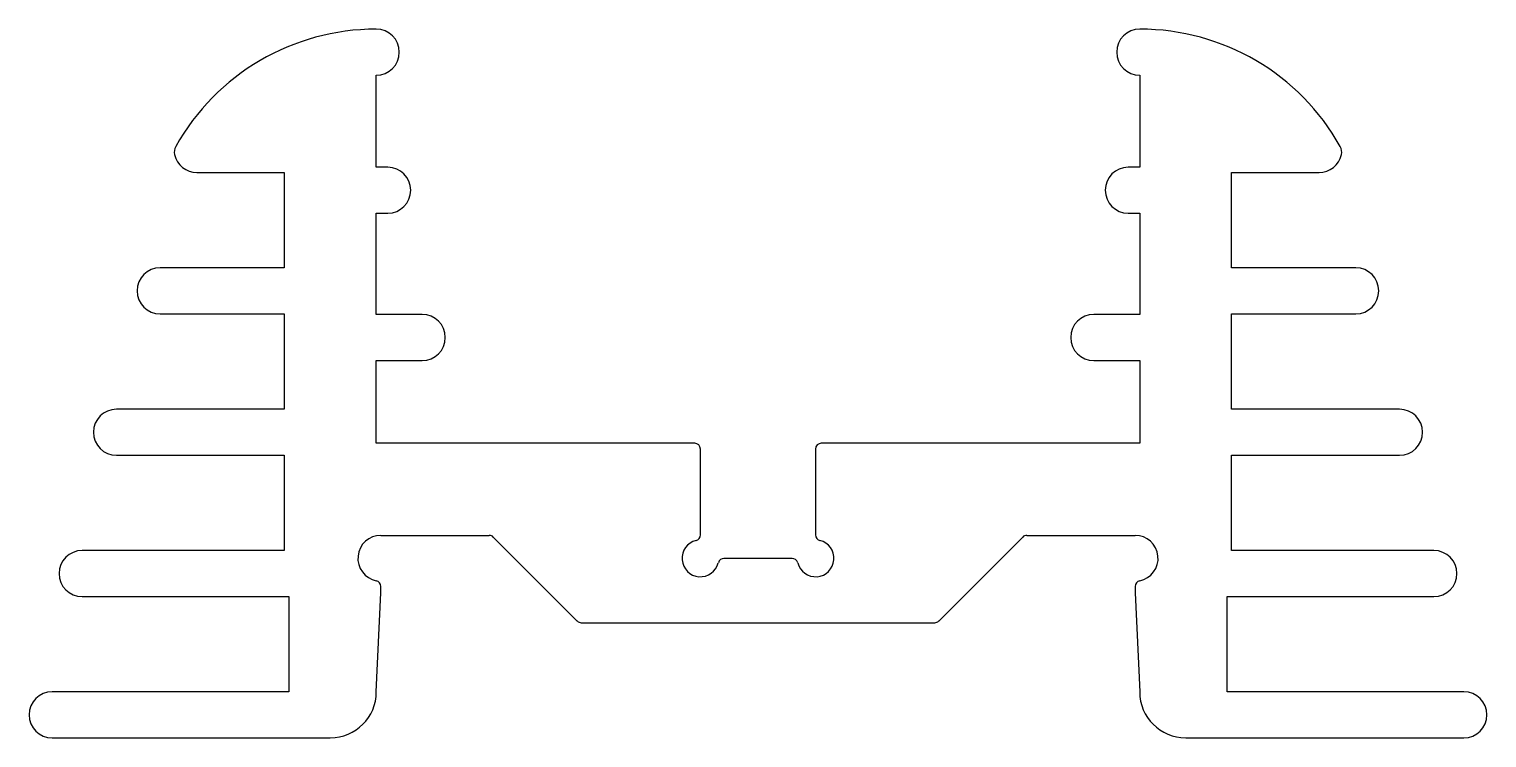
# Model space of a CAD drawing. Extents: x 587.7 to 619.4, y 370.9 to 386.3.
import ezdxf

# ---------------------------------------------------------------- set-up
doc = ezdxf.new("R2010")
doc.units = 0
doc.layers.get('0').update_dxf_attribs({"linetype": 'CONTINUOUS'})

msp = doc.modelspace()

# ---------------------------------------------------------------- linework, layer by layer
at = {"color": 0, "linetype": 'CONTINUOUS'}
for p, q in [((595.27, 386.301), (595.266, 386.301)), ((611.877, 386.301), (611.873, 386.301)), ((595.27, 383.301), (595.27, 385.301)), ((611.873, 385.301), (611.873, 383.301)), ((595.519, 383.301), (595.27, 383.301)), ((611.873, 383.301), (611.624, 383.301)), ((591.37, 383.184), (593.27, 383.184)), ((593.27, 383.184), (593.27, 381.114)), ((613.873, 381.114), (613.873, 383.184)), ((613.873, 383.184), (615.773, 383.184)), ((595.27, 380.101), (595.27, 382.301)), ((595.27, 382.301), (595.519, 382.301)), ((611.624, 382.301), (611.873, 382.301)), ((611.873, 382.301), (611.873, 380.101)), ((593.27, 381.114), (590.57, 381.114)), ((616.573, 381.114), (613.873, 381.114)), ((590.57, 380.114), (593.27, 380.114)), ((593.27, 380.114), (593.27, 378.041)), ((613.873, 378.041), (613.873, 380.114)), ((613.873, 380.114), (616.573, 380.114)), ((596.27, 380.101), (595.27, 380.101)), ((611.873, 380.101), (610.873, 380.101)), ((595.27, 377.301), (595.27, 379.101)), ((595.27, 379.101), (596.27, 379.101)), ((610.873, 379.101), (611.873, 379.101)), ((611.873, 379.101), (611.873, 377.301)), ((593.27, 378.041), (589.62, 378.041)), ((617.523, 378.041), (613.873, 378.041)), ((602.195, 377.301), (595.27, 377.301)), ((611.873, 377.301), (604.948, 377.301)), ((589.62, 377.041), (593.27, 377.041)), ((593.27, 377.041), (593.27, 374.971)), ((602.32, 375.311), (602.32, 377.176)), ((604.823, 377.176), (604.823, 375.311)), ((613.873, 374.971), (613.873, 377.041)), ((613.873, 377.041), (617.523, 377.041)), ((595.37, 375.301), (597.726, 375.301)), ((597.814, 375.264), (599.639, 373.439)), ((607.505, 373.439), (609.329, 375.264)), ((609.418, 375.301), (611.773, 375.301)), ((593.27, 374.971), (588.87, 374.971)), ((603.572, 374.801), (602.831, 374.801)), ((604.313, 374.801), (603.572, 374.801)), ((618.273, 374.971), (613.873, 374.971)), ((595.37, 374.051), (595.37, 374.188)), ((611.773, 374.188), (611.773, 374.051)), ((588.87, 373.971), (593.37, 373.971)), ((593.37, 373.971), (593.37, 371.901)), ((595.27, 371.901), (595.37, 374.051)), ((611.773, 374.051), (611.873, 371.901)), ((613.773, 371.901), (613.773, 373.971)), ((613.773, 373.971), (618.273, 373.971)), ((599.727, 373.403), (607.416, 373.403)), ((593.37, 371.901), (588.22, 371.901)), ((618.923, 371.901), (613.773, 371.901)), ((588.22, 370.901), (594.27, 370.901)), ((612.873, 370.901), (618.923, 370.901))]:
    msp.add_line(p, q, dxfattribs=at)
for centre, radius, start, end in [((595.266, 381.301), 5, 90, 150.636), ((595.27, 385.801), 0.5, 0, 90), ((611.873, 385.801), 0.5, 90, 180), ((611.877, 381.301), 5, 29.364, 90), ((595.27, 385.801), 0.5, 270, 0), ((611.873, 385.801), 0.5, 180, 270), ((591.126, 383.63), 0.25, 150.636, 192.4329), ((616.017, 383.63), 0.25, 347.5671, 29.364), ((591.37, 383.684), 0.5, 192.4329, 270), ((595.519, 382.801), 0.5, 0, 90), ((611.624, 382.801), 0.5, 90, 180), ((615.773, 383.684), 0.5, 270, 347.5671), ((595.519, 382.801), 0.5, 270, 0), ((611.624, 382.801), 0.5, 180, 270), ((590.57, 380.614), 0.5, 90, 180), ((616.573, 380.614), 0.5, 0, 90), ((590.57, 380.614), 0.5, 180, 270), ((616.573, 380.614), 0.5, 270, 0), ((596.27, 379.601), 0.5, 0, 90), ((610.873, 379.601), 0.5, 90, 180), ((596.27, 379.601), 0.5, 270, 0), ((610.873, 379.601), 0.5, 180, 270), ((589.62, 377.541), 0.5, 90, 180), ((617.523, 377.541), 0.5, 0, 90), ((589.62, 377.541), 0.5, 180, 270), ((602.195, 377.176), 0.125, 0, 90), ((604.948, 377.176), 0.125, 90, 180), ((617.523, 377.541), 0.5, 270, 0), ((595.37, 374.801), 0.5, 89.9999, 258.4631), ((597.726, 375.176), 0.125, 45, 90), ((602.32, 374.801), 0.4, 103.7665, 346.2335), ((602.195, 375.311), 0.125, 283.7665, 0), ((604.823, 374.801), 0.4, 193.7665, 76.2335), ((604.948, 375.311), 0.125, 180, 256.2335), ((609.418, 375.176), 0.125, 90, 135), ((611.773, 374.801), 0.5, 281.5369, 90.0001), ((588.87, 374.471), 0.5, 90, 180), ((602.831, 374.676), 0.125, 90, 166.2335), ((604.313, 374.676), 0.125, 13.7665, 90), ((618.273, 374.471), 0.5, 0, 90), ((588.87, 374.471), 0.5, 180, 270), ((618.273, 374.471), 0.5, 270, 0), ((595.245, 374.188), 0.125, 0.0002, 78.4631), ((611.898, 374.188), 0.125, 101.5369, 179.9998), ((599.727, 373.528), 0.125, 225, 270), ((607.416, 373.528), 0.125, 270, 315), ((588.22, 371.401), 0.5, 90, 180), ((594.27, 371.901), 1, 270, 0), ((612.873, 371.901), 1, 180, 270), ((618.923, 371.401), 0.5, 0, 90), ((588.22, 371.401), 0.5, 180, 270), ((618.923, 371.401), 0.5, 270, 0)]:
    msp.add_arc(centre, radius, start, end, dxfattribs=at)

doc.saveas('drawing.dxf')
